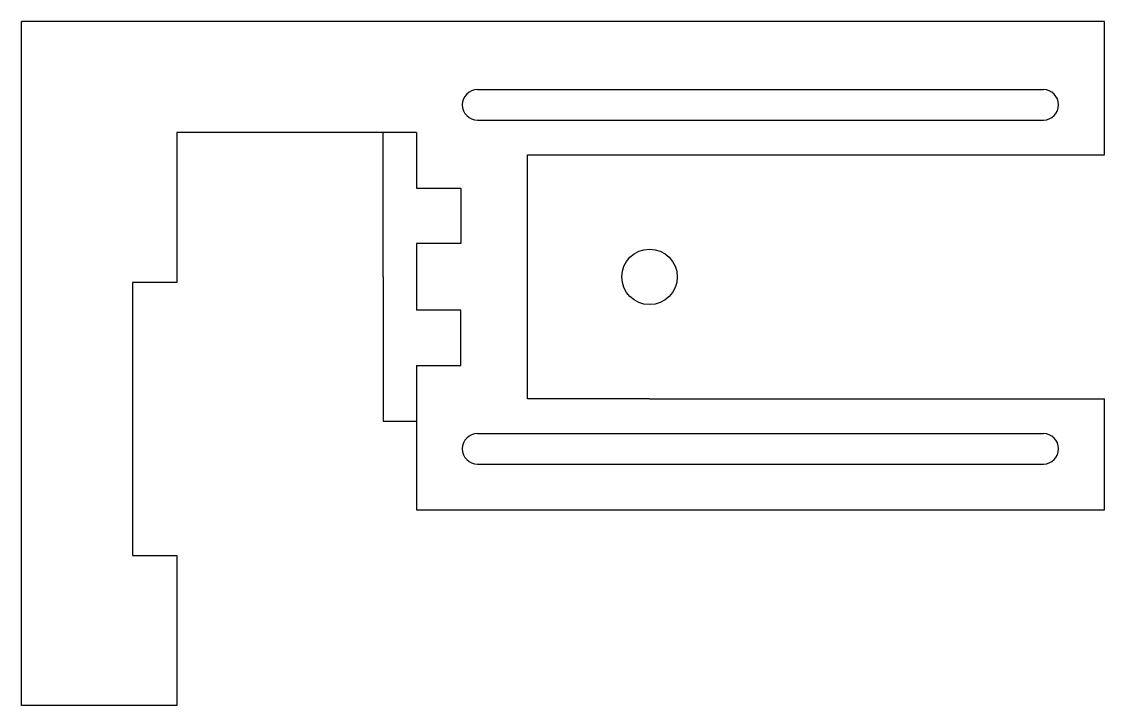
# Model space of a CAD drawing. Header units: inches. Extents: x -35.6 to 62, y -9.6 to 52.
import ezdxf

# ---------------------------------------------------------------- set-up
doc = ezdxf.new("R2010")
doc.units = ezdxf.units.IN
doc.header["$MEASUREMENT"] = 0
doc.layers.add('cut', color=1, linetype='Continuous')

msp = doc.modelspace()

# ---------------------------------------------------------------- linework, layer by layer
at = {"layer": 'cut'}
for p, q in [((-35.6, -9.62), (-35.6, 52)), ((62, 52), (-35.6, 52)), ((62, 40), (62, 52)), ((5.5, 45.875), (56.5, 45.875)), ((5.5, 43.125), (56.5, 43.125)), ((0, 42), (-21.6, 42)), ((-21.6, 42), (-21.6, 28.5)), ((-3, 29), (-3, 42)), ((0, 42), (0, 37)), ((10, 18), (10, 40)), ((10, 40), (21, 40)), ((21, 40), (41, 40)), ((41, 40), (62, 40)), ((0, 37), (4, 37)), ((4, 37), (4, 32)), ((0, 32), (0, 26)), ((4, 32), (0, 32)), ((10, 29), (10, 32)), ((-21.6, 28.5), (-25.6, 28.5)), ((-25.6, 28.5), (-25.6, 3.88)), ((-3, 29), (-3, 16)), ((4, 26), (0, 26)), ((4, 21), (4, 26)), ((0, 21), (0, 8)), ((0, 21), (4, 21)), ((21, 18), (10, 18)), ((21, 18), (41, 18)), ((41, 18), (62, 18)), ((62, 8), (62, 18)), ((-3, 16), (0, 16)), ((5.5, 14.875), (56.5, 14.875)), ((5.5, 12.125), (56.5, 12.125)), ((0, 8), (62, 8)), ((-25.6, 3.88), (-21.6, 3.88)), ((-21.6, 3.88), (-21.6, -9.62)), ((-21.6, -9.62), (-35.6, -9.62))]:
    msp.add_line(p, q, dxfattribs=at)
msp.add_circle((21, 29), 2.5, dxfattribs=at)
for centre, start, end in [((5.5, 44.5), 90, 270), ((56.5, 44.5), 270, 90), ((5.5, 13.5), 90, 270), ((56.5, 13.5), 270, 90)]:
    msp.add_arc(centre, 1.375, start, end, dxfattribs=at)

doc.saveas('drawing.dxf')
